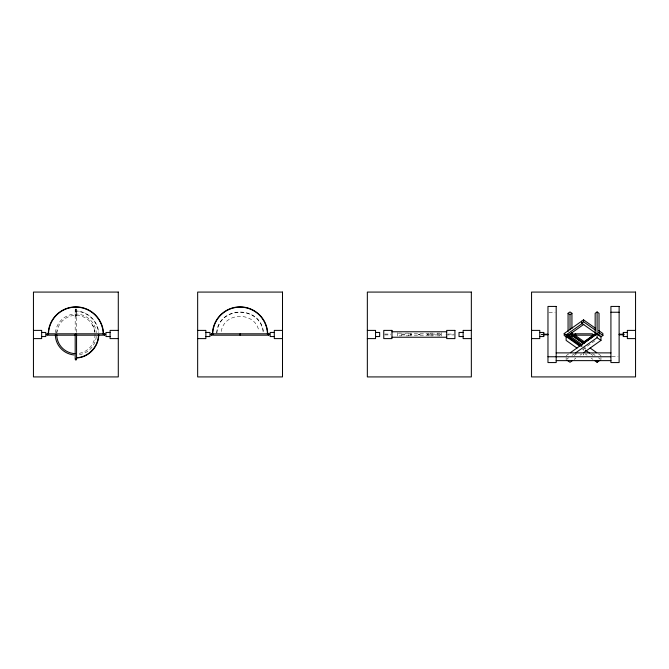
<?xml version="1.0" encoding="UTF-8"?>
<svg xmlns="http://www.w3.org/2000/svg" width="669" height="669" viewBox="0 0 669 669"><rect width="100%" height="100%" fill="white"/><g stroke="black" fill="none" stroke-linecap="round" stroke-linejoin="round"><path stroke-width="0.5" stroke-dasharray="3.35 2.51" d="M56.806 332.635L57.174 330.335M216.639 333.07C218.387 305.072 261.771 305.072 263.519 333.07M216.915 333.095C218.638 305.424 261.52 305.424 263.252 333.095M221.288 331.448C224.123 311.403 256.043 311.403 258.87 331.448M566.133 355.691L568.642 353.918M566.969 358.969L568.642 357.79M571.995 355.415L574.504 353.642M574.186 355.465L576.695 353.692M582.557 349.553L596.781 339.492M574.186 359.337L575.858 358.158M580.048 355.197L581.721 354.01M76.249 309.045L75.488 309.045L75.463 316.161L76.249 316.161M76.559 311.236L75.187 311.236C86.861 311.01 97.532 320.76 98.351 332.409M548.998 312.247L555.153 312.247M408.391 333.814L430.292 333.814M384.708 334.09L390.771 334.09M401.551 334.09L405.657 334.09M447.912 334.09L453.975 334.09M541.129 334.224L543.086 334.224M541.129 334.776L543.086 334.776M384.708 334.91L390.771 334.91M401.551 334.91L405.657 334.91M445.889 334.91L453.975 334.91M408.391 335.186L430.292 335.186M611.943 356.753L618.106 356.753M75.187 310.96C86.995 310.734 97.799 320.602 98.627 332.384M598.454 353.918L600.971 355.691M584.229 347.729L585.902 348.909M592.6 353.642L595.109 355.415M598.454 357.79L600.126 358.969M590.401 353.692L592.91 355.465M585.383 354.01L587.056 355.197M591.237 358.158L592.91 359.337M94.939 332.635L94.572 330.335L94.939 332.635L94.822 331.707M600.971 357.622L600.971 359.562M566.133 357.622L566.133 359.562M441.239 332.677L441.239 337.235M428.235 333.814L428.235 335.186M410.448 333.814L410.448 335.186M397.445 332.677L397.445 336.323M76.559 332.409L76.559 309.872L75.187 309.872L75.187 332.409M76.417 309.872L75.321 309.872M76.283 309.045L76.283 316.161M56.765 333.103A19.158 19.158 0 0 1 76.233 315.342A19.158 19.158 0 0 1 95.015 333.814A19.158 19.158 0 0 1 77.596 353.583M96.311 336.348A20.53 20.53 0 0 1 77.713 354.946M55.427 332.652A20.53 20.53 0 0 1 96.311 332.652M583.276 354.796L583.82 354.838L583.284 354.779M76.4 315.342L75.321 315.617L76.417 315.342M401.551 333.129L398.816 333.129L398.816 335.871L401.551 335.871L401.551 333.129M408.391 333.129L405.657 333.129L405.657 335.871L408.391 335.871L408.391 333.129M433.027 333.129L430.292 333.129L430.292 335.871L433.027 335.871L433.027 333.129M439.868 333.129L437.133 333.129L437.133 335.871L439.868 335.871L439.868 333.129M440.687 334.09L429.465 334.09L429.465 334.885L440.687 334.91L440.687 334.115M411.477 334.157L410.791 334.157L410.791 334.843L411.477 334.843L411.477 334.157M427.892 334.157L427.207 334.157L427.207 334.843L427.892 334.843L427.892 334.157M92.765 325.51L92.581 325.126L93.568 327.208L92.765 325.51"/><path stroke-width="1" d="M98.452 334.5C98.678 346.174 88.918 356.845 77.278 357.672M98.719 334.5C98.953 346.308 89.086 357.112 77.303 357.94M583.401 349.82L583.728 349.837M568.065 331.481L568.065 313.309L570.005 311.938L571.936 313.309L571.936 328.454M570.005 329.825L570.005 314.681L571.936 313.309M583.803 324.34L566.133 336.833L564.201 335.47L564.201 333.53L583.552 319.849L595.326 328.178M599.031 335.52L599.031 313.309L597.099 311.938L595.159 313.309L595.159 335.52M595.92 333.262L581.612 323.152L583.552 321.781L583.552 319.849M577.013 348.097L566.133 340.404L566.133 334.901L582.122 323.595M581.286 346.383L566.618 336.014L566.618 335.044L567.588 334.358L582.256 344.727M571.175 333.873L583.753 342.762L583.753 343.732L571.175 334.843L571.175 333.873L572.146 333.187L584.723 342.085L584.723 343.046M583.995 341.809L594.641 334.283L595.126 334.625L584.48 342.637L583.995 341.809L584.48 342.152M583.995 342.294L594.641 334.283M583.753 342.762L584.723 342.085M584.48 342.637L595.126 335.11L594.641 334.768M570.314 352.73L597.099 333.798L600.971 336.532L600.971 340.404L583.393 352.831M575.34 353.048L597.099 337.669L597.099 311.938M598.696 330.561L602.903 333.53L602.903 335.47L600.971 336.833L598.446 335.052M572.513 360.524L570.005 362.297L566.911 360.106M594.59 360.524L597.099 362.297L600.193 360.106M610.922 312.247L619.126 312.247M33.45 330.394L41.662 330.394L41.662 338.606L33.45 338.606M118.288 330.394L110.084 330.394L110.084 338.606L118.288 338.606M197.656 330.394L205.868 330.394L205.868 338.606L197.656 338.606M282.502 330.394L274.29 330.394L274.29 338.606L282.502 338.606M367.34 330.394L375.552 330.394L375.552 338.606L367.34 338.606M471.344 330.394L463.132 330.394L463.132 338.606L471.344 338.606M531.554 330.394L539.758 330.394L539.758 338.606L531.554 338.606M635.55 330.394L627.338 330.394L627.338 338.606L635.55 338.606M391.975 331.765L446.708 331.765M41.662 332.451L45.768 332.451L45.768 336.549L41.662 336.549M110.084 332.451L105.978 332.451L105.978 336.549L110.084 336.549M205.868 332.451L209.974 332.451L209.974 336.549L205.868 336.549M274.29 332.451L270.184 332.451L270.184 336.549L274.29 336.549M375.552 332.451L379.658 332.451L379.658 336.549L375.552 336.549M463.132 332.451L459.026 332.451L459.026 336.549L463.132 336.549M539.758 332.451L543.864 332.451L543.864 336.549L539.758 336.549M627.338 332.451L623.232 332.451L623.232 336.549L627.338 336.549M47.131 333.814L104.607 333.814M211.345 333.814L268.813 333.814M574.654 333.814L592.441 333.814L592.441 335.186L574.654 335.186M543.086 334.224L547.97 334.224M619.126 334.224L624.018 334.224M212.55 334.5L213.168 334.5M543.086 334.776L547.97 334.776M619.126 334.776L624.018 334.776M47.131 335.186L104.607 335.186M211.345 335.186L268.813 335.186M391.975 337.235L446.708 337.235M556.182 352.881L610.922 352.881M547.97 356.753L610.922 356.753M75.488 359.955L76.249 359.955M556.182 360.624L610.922 360.624M583.552 321.781L595.326 330.11M598.696 332.493L602.903 335.47M568.065 313.309L570.005 314.681M597.099 337.669L600.971 340.404M572.513 335.57L583.393 343.264M590.091 347.997L596.781 352.73M566.618 335.044L582.097 345.99M564.201 333.53L566.133 334.901M566.133 336.532L579.521 345.998M585.383 350.146L589.565 353.098M597.099 360.365L597.099 362.297M581.612 321.22L581.612 323.152M572.146 333.187L572.146 334.157M571.936 332.493L571.936 336.532M570.005 333.864L570.005 336.892M567.588 334.358L567.588 335.328M76.559 334.5L76.559 359.128M75.187 334.5L75.187 359.128M75.171 353.642A19.158 19.158 0 0 1 56.714 334.5M74.025 354.946A20.53 20.53 0 0 1 55.343 334.5M48.503 334.5A27.37 27.37 0 0 1 75.873 307.13A27.37 27.37 0 0 1 103.235 334.5M48.227 334.5A27.638 27.638 0 0 1 75.873 306.862A27.638 27.638 0 0 1 103.511 334.5M212.709 334.5A27.37 27.37 0 0 1 240.079 307.13A27.37 27.37 0 0 1 267.449 334.5M212.441 334.5A27.638 27.638 0 0 1 240.079 306.862A27.638 27.638 0 0 1 267.725 334.5M75.329 334.45C76.249 336.39 76.793 332.744 75.329 334.45M75.463 334.467L76.283 334.533L75.463 334.467M239.535 334.45C240.506 336.382 240.991 332.685 239.535 334.45M239.669 334.467L240.489 334.533L239.669 334.467M418.936 334.467L419.747 334.533L418.936 334.467M118.288 292.077L33.45 292.077L33.45 376.923L118.288 376.923L118.288 292.077M282.502 292.077L197.656 292.077L197.656 376.923L282.502 376.923L282.502 292.077M471.344 292.077L367.34 292.077L367.34 376.923L471.344 376.923L471.344 292.077M635.55 292.077L531.554 292.077L531.554 376.923L635.55 376.923L635.55 292.077M556.182 306.435L547.97 306.435L547.97 362.565L556.182 362.565L556.182 306.435M619.126 306.435L610.922 306.435L610.922 362.565L619.126 362.565L619.126 306.435M391.975 330.394L383.763 330.394L383.763 338.606L391.975 338.606L391.975 330.394M454.92 330.394L446.708 330.394L446.708 338.606L454.92 338.606L454.92 330.394M47.131 333.956L46.863 335.027L47.131 333.973M104.882 333.956L104.607 335.027L104.882 333.973M211.345 333.956L211.07 335.027L211.345 333.973M269.089 333.956L268.813 335.027L269.089 333.973M575.683 334.157L574.997 334.157L574.997 334.843L575.683 334.843L575.683 334.157M76.4 359.128L75.321 359.404L76.417 359.128"/></g></svg>
